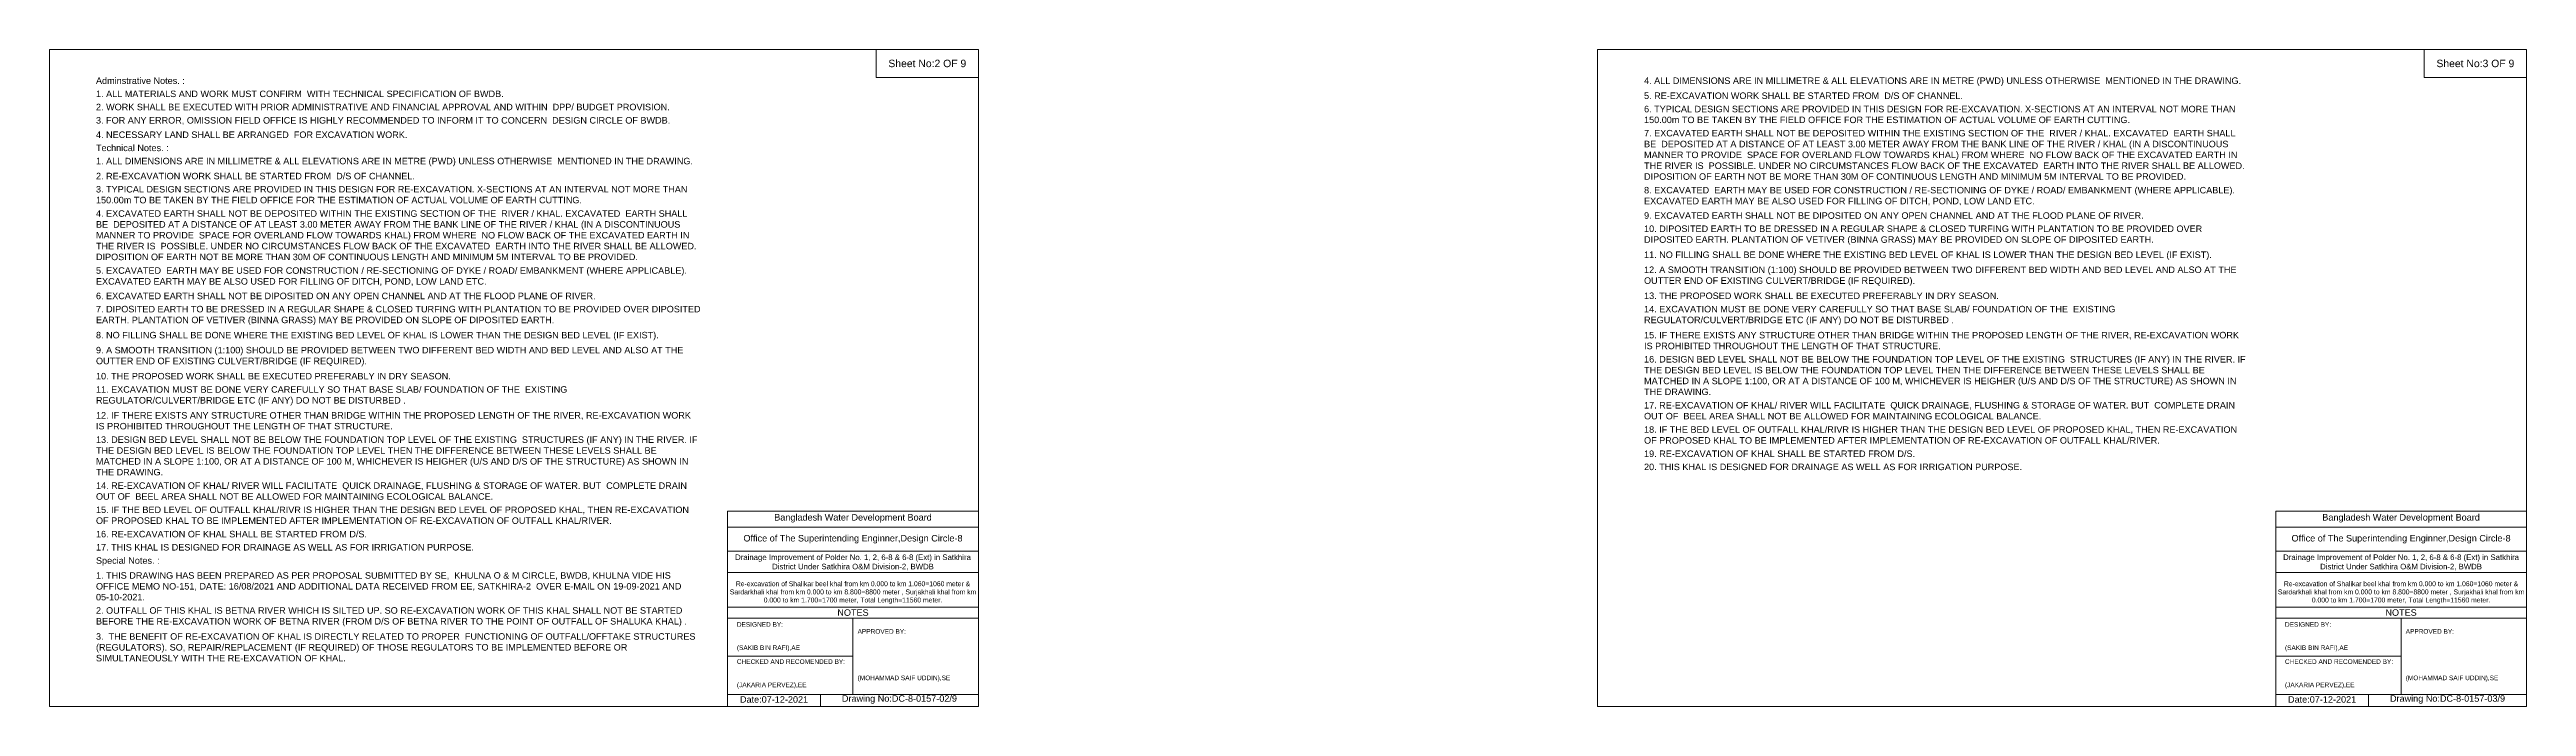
# Model space of a CAD drawing. Header units: inches. Extents: x 93000 to 506000, y -4242 to 0.
# Drawn here: x 430000 to 446000, y -4242 to 0 of the extents above; entities that cross this region are included whole.
import ezdxf

# ---------------------------------------------------------------- set-up
doc = ezdxf.new("R2010")
doc.units = ezdxf.units.IN
doc.header["$LTSCALE"] = 7
doc.header["$MEASUREMENT"] = 0
doc.layers.add('Cross section Data Border', color=7, linetype='Continuous', lineweight=9)
doc.styles.get("Standard").update_dxf_attribs({"font": 'arial.ttf'})

msp = doc.modelspace()

# ---------------------------------------------------------------- linework, layer by layer
at = {"layer": 'Cross section Data Border'}
for points in [[(430000, 0), (436000, 0), (436000, -4242), (430000, -4242)], [(435340, 0), (436000, 0), (436000, -180), (435340, -180)], [(440000, 0), (446000, 0), (446000, -4242), (440000, -4242)], [(445340, 0), (446000, 0), (446000, -180), (445340, -180)]]:
    msp.add_lwpolyline(points, close=True, dxfattribs=at)
for points in [[(434380, -4242), (434380, -2982), (436000, -2982)], [(444380, -4242), (444380, -2982), (446000, -2982)], [(434380, -3084), (436000, -3084)], [(444380, -3084), (446000, -3084)], [(434380, -3240), (436000, -3240)], [(444380, -3240), (446000, -3240)], [(434380, -3378), (436000, -3378)], [(444380, -3378), (446000, -3378)], [(434380, -3600), (436000, -3600)], [(434380, -3672), (436000, -3672)], [(435190, -3672), (435190, -4164)], [(444380, -3600), (446000, -3600)], [(444380, -3672), (446000, -3672)], [(445190, -3672), (445190, -4164)], [(434380, -3918), (435190, -3918)], [(444380, -3918), (445190, -3918)], [(434380, -4164), (436000, -4164)], [(434980, -4164), (434980, -4242)], [(444380, -4164), (446000, -4164)], [(444980, -4164), (444980, -4242)]]:
    msp.add_lwpolyline(points, dxfattribs=at)

# ---------------------------------------------------------------- texts
at = {"layer": 'Cross section Data Border', "attachment_point": 5}
for s, insert, char_height in [('Sheet No:2 OF 9', (435670, -90), 48), ('Sheet No:3 OF 9', (445670, -90), 48), ('Bangladesh Water Development Board', (435190, -3027), 42), ('Bangladesh Water Development Board', (445190, -3027), 42), ('Office of The Superintending Enginner,Design Circle-8', (435190, -3162), 42), ('Office of The Superintending Enginner,Design Circle-8', (445190, -3162), 42)]:
    msp.add_mtext(s, dxfattribs=dict(at, insert=insert, char_height=char_height))
at = {"layer": 'Cross section Data Border'}
for s, insert, char_height, width, attachment_point in [('Adminstrative Notes. :', (430300, -180), 42, 3900, 1), ('1. ALL MATERIALS AND WORK MUST CONFIRM  WITH TECHNICAL SPECIFICATION OF BWDB.', (430300, -265), 42, 3900, 1), ('4. ALL DIMENSIONS ARE IN MILLIMETRE & ALL ELEVATIONS ARE IN METRE (PWD) UNLESS OTHERWISE  MENTIONED IN THE DRAWING.', (440300, -180), 42, 3900, 1), ('5. RE-EXCAVATION WORK SHALL BE STARTED FROM  D/S OF CHANNEL.', (440300, -277), 42, 3900, 1), ('3. FOR ANY ERROR, OMISSION FIELD OFFICE IS HIGHLY RECOMMENDED TO INFORM IT TO CONCERN  DESIGN CIRCLE OF BWDB.', (430300, -436), 42, 3900, 1), ('2. WORK SHALL BE EXECUTED WITH PRIOR ADMINISTRATIVE AND FINANCIAL APPROVAL AND WITHIN  DPP/ BUDGET PROVISION.', (430300, -350), 42, 3900, 1), ('6. TYPICAL DESIGN SECTIONS ARE PROVIDED IN THIS DESIGN FOR RE-EXCAVATION. X-SECTIONS AT AN INTERVAL NOT MORE THAN 150.00m TO BE TAKEN BY THE FIELD OFFICE FOR THE ESTIMATION OF ACTUAL VOLUME OF EARTH CUTTING.', (440300, -363), 42, 3900, 1), ('4. NECESSARY LAND SHALL BE ARRANGED  FOR EXCAVATION WORK. ', (430300, -529), 42, 3900, 1), ('Technical Notes. :', (430300, -614), 42, 3900, 1), ('7. EXCAVATED EARTH SHALL NOT BE DEPOSITED WITHIN THE EXISTING SECTION OF THE  RIVER / KHAL. EXCAVATED  EARTH SHALL BE  DEPOSITED AT A DISTANCE OF AT LEAST 3.00 METER AWAY FROM THE BANK LINE OF THE RIVER / KHAL (IN A DISCONTINUOUS  MANNER TO PROVIDE  SPACE FOR OVERLAND FLOW TOWARDS KHAL) FROM WHERE  NO FLOW BACK OF THE EXCAVATED EARTH IN THE RIVER IS  POSSIBLE. UNDER NO CIRCUMSTANCES FLOW BACK OF THE EXCAVATED  EARTH INTO THE RIVER SHALL BE ALLOWED. DIPOSITION OF EARTH NOT BE MORE THAN 30M OF CONTINUOUS LENGTH AND MINIMUM 5M INTERVAL TO BE PROVIDED.', (440300, -519), 42, 3900, 1), ('2. RE-EXCAVATION WORK SHALL BE STARTED FROM  D/S OF CHANNEL.', (430300, -796), 42, 3900, 1), ('1. ALL DIMENSIONS ARE IN MILLIMETRE & ALL ELEVATIONS ARE IN METRE (PWD) UNLESS OTHERWISE  MENTIONED IN THE DRAWING.', (430300, -699), 42, 3900, 1), ('3. TYPICAL DESIGN SECTIONS ARE PROVIDED IN THIS DESIGN FOR RE-EXCAVATION. X-SECTIONS AT AN INTERVAL NOT MORE THAN 150.00m TO BE TAKEN BY THE FIELD OFFICE FOR THE ESTIMATION OF ACTUAL VOLUME OF EARTH CUTTING.', (430300, -881), 42, 3900, 1), ('8. EXCAVATED  EARTH MAY BE USED FOR CONSTRUCTION / RE-SECTIONING OF DYKE / ROAD/ EMBANKMENT (WHERE APPLICABLE). EXCAVATED EARTH MAY BE ALSO USED FOR FILLING OF DITCH, POND, LOW LAND ETC.', (440300, -887), 42, 3900, 1), ('4. EXCAVATED EARTH SHALL NOT BE DEPOSITED WITHIN THE EXISTING SECTION OF THE  RIVER / KHAL. EXCAVATED  EARTH SHALL BE  DEPOSITED AT A DISTANCE OF AT LEAST 3.00 METER AWAY FROM THE BANK LINE OF THE RIVER / KHAL (IN A DISCONTINUOUS  MANNER TO PROVIDE  SPACE FOR OVERLAND FLOW TOWARDS KHAL) FROM WHERE  NO FLOW BACK OF THE EXCAVATED EARTH IN THE RIVER IS  POSSIBLE. UNDER NO CIRCUMSTANCES FLOW BACK OF THE EXCAVATED  EARTH INTO THE RIVER SHALL BE ALLOWED. DIPOSITION OF EARTH NOT BE MORE THAN 30M OF CONTINUOUS LENGTH AND MINIMUM 5M INTERVAL TO BE PROVIDED.', (430300, -1038), 42, 3900, 1), ('9. EXCAVATED EARTH SHALL NOT BE DIPOSITED ON ANY OPEN CHANNEL AND AT THE FLOOD PLANE OF RIVER.', (440300, -1051), 42, 3900, 1), ('10. DIPOSITED EARTH TO BE DRESSED IN A REGULAR SHAPE & CLOSED TURFING WITH PLANTATION TO BE PROVIDED OVER DIPOSITED EARTH. PLANTATION OF VETIVER (BINNA GRASS) MAY BE PROVIDED ON SLOPE OF DIPOSITED EARTH.^J', (440300, -1136), 42, 3900, 1), ('5. EXCAVATED  EARTH MAY BE USED FOR CONSTRUCTION / RE-SECTIONING OF DYKE / ROAD/ EMBANKMENT (WHERE APPLICABLE). EXCAVATED EARTH MAY BE ALSO USED FOR FILLING OF DITCH, POND, LOW LAND ETC.', (430300, -1406), 42, 3900, 1), ('12. A SMOOTH TRANSITION (1:100) SHOULD BE PROVIDED BETWEEN TWO DIFFERENT BED WIDTH AND BED LEVEL AND ALSO AT THE OUTTER END OF EXISTING CULVERT/BRIDGE (IF REQUIRED).', (440300, -1401), 42, 3900, 1), ('11. NO FILLING SHALL BE DONE WHERE THE EXISTING BED LEVEL OF KHAL IS LOWER THAN THE DESIGN BED LEVEL (IF EXIST).', (440300, -1304), 42, 3900, 1), ('6. EXCAVATED EARTH SHALL NOT BE DIPOSITED ON ANY OPEN CHANNEL AND AT THE FLOOD PLANE OF RIVER.', (430300, -1570), 42, 3900, 1), ('13. THE PROPOSED WORK SHALL BE EXECUTED PREFERABLY IN DRY SEASON.', (440300, -1569), 42, 3900, 1), ('7. DIPOSITED EARTH TO BE DRESSED IN A REGULAR SHAPE & CLOSED TURFING WITH PLANTATION TO BE PROVIDED OVER DIPOSITED EARTH. PLANTATION OF VETIVER (BINNA GRASS) MAY BE PROVIDED ON SLOPE OF DIPOSITED EARTH.^J', (430300, -1655), 42, 3900, 1), ('14. EXCAVATION MUST BE DONE VERY CAREFULLY SO THAT BASE SLAB/ FOUNDATION OF THE  EXISTING REGULATOR/CULVERT/BRIDGE ETC (IF ANY) DO NOT BE DISTURBED .^J', (440300, -1655), 42, 3900, 1), ('8. NO FILLING SHALL BE DONE WHERE THE EXISTING BED LEVEL OF KHAL IS LOWER THAN THE DESIGN BED LEVEL (IF EXIST).', (430300, -1823), 42, 3900, 1), ('9. A SMOOTH TRANSITION (1:100) SHOULD BE PROVIDED BETWEEN TWO DIFFERENT BED WIDTH AND BED LEVEL AND ALSO AT THE OUTTER END OF EXISTING CULVERT/BRIDGE (IF REQUIRED).', (430300, -1920), 42, 3900, 1), ('15. IF THERE EXISTS ANY STRUCTURE OTHER THAN BRIDGE WITHIN THE PROPOSED LENGTH OF THE RIVER, RE-EXCAVATION WORK IS PROHIBITED THROUGHOUT THE LENGTH OF THAT STRUCTURE.', (440300, -1823), 42, 3900, 1), ('16. DESIGN BED LEVEL SHALL NOT BE BELOW THE FOUNDATION TOP LEVEL OF THE EXISTING  STRUCTURES (IF ANY) IN THE RIVER. IF THE DESIGN BED LEVEL IS BELOW THE FOUNDATION TOP LEVEL THEN THE DIFFERENCE BETWEEN THESE LEVELS SHALL BE MATCHED IN A SLOPE 1:100, OR AT A DISTANCE OF 100 M, WHICHEVER IS HEIGHER (U/S AND D/S OF THE STRUCTURE) AS SHOWN IN THE DRAWING.', (440300, -1979), 42, 3900, 1), ('10. THE PROPOSED WORK SHALL BE EXECUTED PREFERABLY IN DRY SEASON.', (430300, -2088), 42, 3900, 1), ('11. EXCAVATION MUST BE DONE VERY CAREFULLY SO THAT BASE SLAB/ FOUNDATION OF THE  EXISTING REGULATOR/CULVERT/BRIDGE ETC (IF ANY) DO NOT BE DISTURBED .^J', (430300, -2174), 42, 3900, 1), ('12. IF THERE EXISTS ANY STRUCTURE OTHER THAN BRIDGE WITHIN THE PROPOSED LENGTH OF THE RIVER, RE-EXCAVATION WORK IS PROHIBITED THROUGHOUT THE LENGTH OF THAT STRUCTURE.', (430300, -2341), 42, 3900, 1), ('17. RE-EXCAVATION OF KHAL/ RIVER WILL FACILITATE  QUICK DRAINAGE, FLUSHING & STORAGE OF WATER. BUT  COMPLETE DRAIN OUT OF  BEEL AREA SHALL NOT BE ALLOWED FOR MAINTAINING ECOLOGICAL BALANCE.', (440300, -2276), 42, 3900, 1), ('13. DESIGN BED LEVEL SHALL NOT BE BELOW THE FOUNDATION TOP LEVEL OF THE EXISTING  STRUCTURES (IF ANY) IN THE RIVER. IF THE DESIGN BED LEVEL IS BELOW THE FOUNDATION TOP LEVEL THEN THE DIFFERENCE BETWEEN THESE LEVELS SHALL BE MATCHED IN A SLOPE 1:100, OR AT A DISTANCE OF 100 M, WHICHEVER IS HEIGHER (U/S AND D/S OF THE STRUCTURE) AS SHOWN IN THE DRAWING.', (430300, -2498), 42, 3900, 1), ('18. IF THE BED LEVEL OF OUTFALL KHAL/RIVR IS HIGHER THAN THE DESIGN BED LEVEL OF PROPOSED KHAL, THEN RE-EXCAVATION OF PROPOSED KHAL TO BE IMPLEMENTED AFTER IMPLEMENTATION OF RE-EXCAVATION OF OUTFALL KHAL/RIVER.', (440300, -2433), 42, 3900, 1), ('20. THIS KHAL IS DESIGNED FOR DRAINAGE AS WELL AS FOR IRRIGATION PURPOSE.^J', (440300, -2674), 42, 3900, 1), ('19. RE-EXCAVATION OF KHAL SHALL BE STARTED FROM D/S.', (440300, -2589), 42, 3900, 1), ('14. RE-EXCAVATION OF KHAL/ RIVER WILL FACILITATE  QUICK DRAINAGE, FLUSHING & STORAGE OF WATER. BUT  COMPLETE DRAIN OUT OF  BEEL AREA SHALL NOT BE ALLOWED FOR MAINTAINING ECOLOGICAL BALANCE.', (430300, -2795), 42, 3900, 1), ('15. IF THE BED LEVEL OF OUTFALL KHAL/RIVR IS HIGHER THAN THE DESIGN BED LEVEL OF PROPOSED KHAL, THEN RE-EXCAVATION OF PROPOSED KHAL TO BE IMPLEMENTED AFTER IMPLEMENTATION OF RE-EXCAVATION OF OUTFALL KHAL/RIVER.', (430300, -2951), 42, 3900, 1), ('16. RE-EXCAVATION OF KHAL SHALL BE STARTED FROM D/S.', (430300, -3108), 42, 3900, 1), ('17. THIS KHAL IS DESIGNED FOR DRAINAGE AS WELL AS FOR IRRIGATION PURPOSE.^J', (430300, -3193), 42, 3900, 1), ('Special Notes. :', (430300, -3279), 42, 3900, 1), ('Drainage Improvement of Polder No. 1, 2, 6-8 & 6-8 (Ext) in Satkhira District Under Satkhira O&M Division-2, BWDB', (435190, -3312), 36, 1680, 5), ('Drainage Improvement of Polder No. 1, 2, 6-8 & 6-8 (Ext) in Satkhira District Under Satkhira O&M Division-2, BWDB', (445190, -3312), 36, 1680, 5), ('1. THIS DRAWING HAS BEEN PREPARED AS PER PROPOSAL SUBMITTED BY SE,  KHULNA O & M CIRCLE, BWDB, KHULNA VIDE HIS OFFICE MEMO NO-151, DATE: 16/08/2021 AND ADDITIONAL DATA RECEIVED FROM EE, SATKHIRA-2  OVER E-MAIL ON 19-09-2021 AND 05-10-2021.^J', (430300, -3375), 42, 3900, 1), ('Re-excavation of Shalikar beel khal from km 0.000 to km 1.060=1060 meter & Sardarkhali khal from km 0.000 to km 8.800=8800 meter , Surjakhali khal from km 0.000 to km 1.700=1700 meter, Total Length=11560 meter.', (435190, -3507), 31.468, 1620, 5), ('Re-excavation of Shalikar beel khal from km 0.000 to km 1.060=1060 meter & Sardarkhali khal from km 0.000 to km 8.800=8800 meter , Surjakhali khal from km 0.000 to km 1.700=1700 meter, Total Length=11560 meter.', (445190, -3507), 31.468, 1620, 5), ('2. OUTFALL OF THIS KHAL IS BETNA RIVER WHICH IS SILTED UP. SO RE-EXCAVATION WORK OF THIS KHAL SHALL NOT BE STARTED BEFORE THE RE-EXCAVATION WORK OF BETNA RIVER (FROM D/S OF BETNA RIVER TO THE POINT OF OUTFALL OF SHALUKA KHAL) .   ', (430300, -3601), 42, 3900, 1), ('NOTES', (435190, -3636), 42, 1680, 5), ('NOTES', (445190, -3636), 42, 1680, 5), ('3.  THE BENEFIT OF RE-EXCAVATION OF KHAL IS DIRECTLY RELATED TO PROPER  FUNCTIONING OF OUTFALL/OFFTAKE STRUCTURES (REGULATORS). SO, REPAIR/REPLACEMENT (IF REQUIRED) OF THOSE REGULATORS TO BE IMPLEMENTED BEFORE OR SIMULTANEOUSLY WITH THE RE-EXCAVATION OF KHAL.        ', (430300, -3769), 42, 3900, 1), ('DESIGNED BY:^J^J^J(SAKIB BIN RAFI),AE', (434440, -3792), 30, 840, 4), ('APPROVED BY:^J^J^J^J^J^J(MOHAMMAD SAIF UDDIN),SE', (435220, -3912), 30, 840, 4), ('DESIGNED BY:^J^J^J(SAKIB BIN RAFI),AE', (444440, -3792), 30, 840, 4), ('APPROVED BY:^J^J^J^J^J^J(MOHAMMAD SAIF UDDIN),SE', (445220, -3912), 30, 840, 4), ('CHECKED AND RECOMENDED BY:^J^J^J(JAKARIA PERVEZ),EE', (434440, -4032), 30, 840, 4), ('CHECKED AND RECOMENDED BY:^J^J^J(JAKARIA PERVEZ),EE', (444440, -4032), 30, 840, 4), ('Date:07-12-2021', (434680, -4197), 42, 840, 5), ('Drawing No:DC-8-0157-02/9', (435490, -4197), 42, 1320, 5), ('Date:07-12-2021', (444680, -4197), 42, 840, 5), ('Drawing No:DC-8-0157-03/9', (445490, -4197), 42, 1320, 5)]:
    msp.add_mtext(s, dxfattribs=dict(at, insert=insert, char_height=char_height, width=width, attachment_point=attachment_point))

doc.saveas('drawing.dxf')
